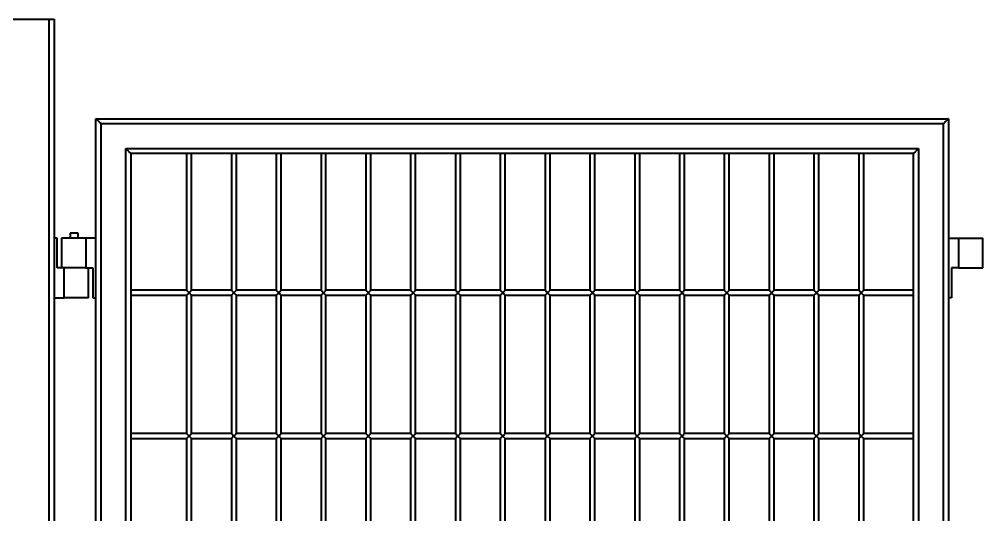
# Model space of a CAD drawing. Header units: millimetres. Extents: x 0 to 420, y 0 to 297.
# Drawn here: x 276.72 to 296.07, y 245.88 to 255.85 of the extents above; entities that cross this region are included whole.
import ezdxf

# ---------------------------------------------------------------- set-up
doc = ezdxf.new("R2010")
doc.units = ezdxf.units.MM

msp = doc.modelspace()

# ---------------------------------------------------------------- linework, layer by layer
at = {"color": 7, "linetype": 'Continuous', "lineweight": 40}
for p, q in [((276.3225, 255.8453), (277.3225, 255.8453)), ((277.3225, 215.8453), (277.3225, 255.8453)), ((277.3225, 255.8453), (277.4225, 255.8453)), ((277.4225, 255.8453), (277.4225, 215.8453)), ((278.2625, 253.8453), (295.3825, 253.8453)), ((278.2625, 217.8453), (278.2625, 253.8453)), ((295.2825, 253.7453), (278.3625, 253.7453)), ((278.3625, 253.7453), (278.3625, 217.9453)), ((295.2825, 217.9453), (295.2825, 253.7453)), ((295.3825, 253.8453), (295.3825, 217.8453)), ((278.8625, 253.2453), (294.7825, 253.2453)), ((278.8625, 218.4453), (278.8625, 253.2453)), ((278.9625, 253.1453), (278.9625, 218.5453)), ((294.6825, 253.1453), (278.9625, 253.1453)), ((280.0825, 253.1453), (280.0825, 250.3953)), ((280.1825, 250.3953), (280.1825, 253.1453)), ((280.9825, 253.1453), (280.9825, 250.3953)), ((281.0825, 250.3953), (281.0825, 253.1453)), ((281.8825, 253.1453), (281.8825, 250.3953)), ((281.9825, 250.3953), (281.9825, 253.1453)), ((282.7825, 253.1453), (282.7825, 250.3953)), ((282.8825, 250.3953), (282.8825, 253.1453)), ((283.6825, 253.1453), (283.6825, 250.3953)), ((283.7825, 250.3953), (283.7825, 253.1453)), ((284.5825, 253.1453), (284.5825, 250.3953)), ((284.6825, 250.3953), (284.6825, 253.1453)), ((285.4825, 253.1453), (285.4825, 250.3953)), ((285.5825, 250.3953), (285.5825, 253.1453)), ((286.3825, 253.1453), (286.3825, 250.3953)), ((286.4825, 250.3953), (286.4825, 253.1453)), ((287.2825, 253.1453), (287.2825, 250.3953)), ((287.3825, 250.3953), (287.3825, 253.1453)), ((288.1825, 253.1453), (288.1825, 250.3953)), ((288.2825, 250.3953), (288.2825, 253.1453)), ((289.0825, 253.1453), (289.0825, 250.3953)), ((289.1825, 250.3953), (289.1825, 253.1453)), ((289.9825, 253.1453), (289.9825, 250.3953)), ((290.0825, 250.3953), (290.0825, 253.1453)), ((290.8825, 253.1453), (290.8825, 250.3953)), ((290.9825, 250.3953), (290.9825, 253.1453)), ((291.7825, 253.1453), (291.7825, 250.3953)), ((291.8825, 250.3953), (291.8825, 253.1453)), ((292.6825, 253.1453), (292.6825, 250.3953)), ((292.7825, 250.3953), (292.7825, 253.1453)), ((293.5825, 253.1453), (293.5825, 250.3953)), ((293.6825, 250.3953), (293.6825, 253.1453)), ((294.6825, 218.5453), (294.6825, 253.1453)), ((294.7825, 253.2453), (294.7825, 218.4453)), ((277.4825, 251.4453), (277.4225, 251.4453)), ((277.4825, 250.8453), (277.4825, 251.4453)), ((277.5725, 251.4453), (277.5725, 250.8453)), ((278.0625, 251.4453), (277.5725, 251.4453)), ((277.7425, 251.5453), (277.7425, 251.4453)), ((277.9025, 251.5453), (277.7425, 251.5453)), ((277.9025, 251.4453), (277.9025, 251.5453)), ((278.0625, 251.4453), (278.0625, 250.8453)), ((278.2625, 251.4453), (278.0625, 251.4453)), ((295.3825, 251.4453), (295.5825, 251.4453)), ((295.5825, 251.4453), (296.0725, 251.4453)), ((295.5825, 251.4453), (295.5825, 250.8453)), ((296.0725, 250.8453), (296.0725, 251.4453)), ((277.6225, 250.8453), (277.4825, 250.8453)), ((277.6225, 250.2453), (277.6225, 250.8453)), ((277.8425, 250.8453), (277.6225, 250.8453)), ((278.0625, 250.8453), (277.8425, 250.8453)), ((278.0625, 250.8453), (278.2025, 250.8453)), ((278.1125, 250.2453), (278.1125, 250.8453)), ((278.2025, 250.8453), (278.2025, 250.2453)), ((295.4425, 250.8453), (295.4425, 250.2453)), ((295.5825, 250.8453), (295.4425, 250.8453)), ((295.5825, 250.8453), (296.0725, 250.8453)), ((280.0825, 250.3953), (278.9625, 250.3953)), ((280.9825, 250.3953), (280.1825, 250.3953)), ((281.8825, 250.3953), (281.0825, 250.3953)), ((282.7825, 250.3953), (281.9825, 250.3953)), ((283.6825, 250.3953), (282.8825, 250.3953)), ((284.5825, 250.3953), (283.7825, 250.3953)), ((285.4825, 250.3953), (284.6825, 250.3953)), ((286.3825, 250.3953), (285.5825, 250.3953)), ((287.2825, 250.3953), (286.4825, 250.3953)), ((288.1825, 250.3953), (287.3825, 250.3953)), ((289.0825, 250.3953), (288.2825, 250.3953)), ((289.9825, 250.3953), (289.1825, 250.3953)), ((290.8825, 250.3953), (290.0825, 250.3953)), ((291.7825, 250.3953), (290.9825, 250.3953)), ((292.6825, 250.3953), (291.8825, 250.3953)), ((293.5825, 250.3953), (292.7825, 250.3953)), ((294.6825, 250.3953), (293.6825, 250.3953)), ((277.4225, 250.2453), (277.6225, 250.2453)), ((278.1125, 250.2453), (277.6225, 250.2453)), ((278.2025, 250.2453), (278.2625, 250.2453)), ((278.9625, 250.2953), (280.0825, 250.2953)), ((280.0825, 250.2953), (280.0825, 247.5153)), ((280.1825, 247.5153), (280.1825, 250.2953)), ((280.1825, 250.2953), (280.9825, 250.2953)), ((280.9825, 250.2953), (280.9825, 247.5153)), ((281.0825, 247.5153), (281.0825, 250.2953)), ((281.0825, 250.2953), (281.8825, 250.2953)), ((281.8825, 250.2953), (281.8825, 247.5153)), ((281.9825, 247.5153), (281.9825, 250.2953)), ((281.9825, 250.2953), (282.7825, 250.2953)), ((282.7825, 250.2953), (282.7825, 247.5153)), ((282.8825, 247.5153), (282.8825, 250.2953)), ((282.8825, 250.2953), (283.6825, 250.2953)), ((283.6825, 250.2953), (283.6825, 247.5153)), ((283.7825, 247.5153), (283.7825, 250.2953)), ((283.7825, 250.2953), (284.5825, 250.2953)), ((284.5825, 250.2953), (284.5825, 247.5153)), ((284.6825, 247.5153), (284.6825, 250.2953)), ((284.6825, 250.2953), (285.4825, 250.2953)), ((285.4825, 250.2953), (285.4825, 247.5153)), ((285.5825, 247.5153), (285.5825, 250.2953)), ((285.5825, 250.2953), (286.3825, 250.2953)), ((286.3825, 250.2953), (286.3825, 247.5153)), ((286.4825, 247.5153), (286.4825, 250.2953)), ((286.4825, 250.2953), (287.2825, 250.2953)), ((287.2825, 250.2953), (287.2825, 247.5153)), ((287.3825, 247.5153), (287.3825, 250.2953)), ((287.3825, 250.2953), (288.1825, 250.2953)), ((288.1825, 250.2953), (288.1825, 247.5153)), ((288.2825, 247.5153), (288.2825, 250.2953)), ((288.2825, 250.2953), (289.0825, 250.2953)), ((289.0825, 250.2953), (289.0825, 247.5153)), ((289.1825, 247.5153), (289.1825, 250.2953)), ((289.1825, 250.2953), (289.9825, 250.2953)), ((289.9825, 250.2953), (289.9825, 247.5153)), ((290.0825, 247.5153), (290.0825, 250.2953)), ((290.0825, 250.2953), (290.8825, 250.2953)), ((290.8825, 250.2953), (290.8825, 247.5153)), ((290.9825, 247.5153), (290.9825, 250.2953)), ((290.9825, 250.2953), (291.7825, 250.2953)), ((291.7825, 250.2953), (291.7825, 247.5153)), ((291.8825, 247.5153), (291.8825, 250.2953)), ((291.8825, 250.2953), (292.6825, 250.2953)), ((292.6825, 250.2953), (292.6825, 247.5153)), ((292.7825, 247.5153), (292.7825, 250.2953)), ((292.7825, 250.2953), (293.5825, 250.2953)), ((293.5825, 250.2953), (293.5825, 247.5153)), ((293.6825, 250.2953), (294.6825, 250.2953)), ((293.6825, 247.5153), (293.6825, 250.2953)), ((295.4425, 250.2453), (295.3825, 250.2453)), ((280.0825, 247.5153), (278.9625, 247.5153)), ((280.9825, 247.5153), (280.1825, 247.5153)), ((281.8825, 247.5153), (281.0825, 247.5153)), ((282.7825, 247.5153), (281.9825, 247.5153)), ((283.6825, 247.5153), (282.8825, 247.5153)), ((284.5825, 247.5153), (283.7825, 247.5153)), ((285.4825, 247.5153), (284.6825, 247.5153)), ((286.3825, 247.5153), (285.5825, 247.5153)), ((287.2825, 247.5153), (286.4825, 247.5153)), ((288.1825, 247.5153), (287.3825, 247.5153)), ((289.0825, 247.5153), (288.2825, 247.5153)), ((289.9825, 247.5153), (289.1825, 247.5153)), ((290.8825, 247.5153), (290.0825, 247.5153)), ((291.7825, 247.5153), (290.9825, 247.5153)), ((292.6825, 247.5153), (291.8825, 247.5153)), ((293.5825, 247.5153), (292.7825, 247.5153)), ((294.6825, 247.5153), (293.6825, 247.5153)), ((278.9625, 247.4153), (280.0825, 247.4153)), ((280.0825, 247.4153), (280.0825, 244.6353)), ((280.1825, 244.6353), (280.1825, 247.4153)), ((280.1825, 247.4153), (280.9825, 247.4153)), ((280.9825, 247.4153), (280.9825, 244.6353)), ((281.0825, 244.6353), (281.0825, 247.4153)), ((281.0825, 247.4153), (281.8825, 247.4153)), ((281.8825, 247.4153), (281.8825, 244.6353)), ((281.9825, 244.6353), (281.9825, 247.4153)), ((281.9825, 247.4153), (282.7825, 247.4153)), ((282.7825, 247.4153), (282.7825, 244.6353)), ((282.8825, 244.6353), (282.8825, 247.4153)), ((282.8825, 247.4153), (283.6825, 247.4153)), ((283.6825, 247.4153), (283.6825, 244.6353)), ((283.7825, 244.6353), (283.7825, 247.4153)), ((283.7825, 247.4153), (284.5825, 247.4153)), ((284.5825, 247.4153), (284.5825, 244.6353)), ((284.6825, 244.6353), (284.6825, 247.4153)), ((284.6825, 247.4153), (285.4825, 247.4153)), ((285.4825, 247.4153), (285.4825, 244.6353)), ((285.5825, 244.6353), (285.5825, 247.4153)), ((285.5825, 247.4153), (286.3825, 247.4153)), ((286.3825, 247.4153), (286.3825, 244.6353)), ((286.4825, 244.6353), (286.4825, 247.4153)), ((286.4825, 247.4153), (287.2825, 247.4153)), ((287.2825, 247.4153), (287.2825, 244.6353)), ((287.3825, 244.6353), (287.3825, 247.4153)), ((287.3825, 247.4153), (288.1825, 247.4153)), ((288.1825, 247.4153), (288.1825, 244.6353)), ((288.2825, 244.6353), (288.2825, 247.4153)), ((288.2825, 247.4153), (289.0825, 247.4153)), ((289.0825, 247.4153), (289.0825, 244.6353)), ((289.1825, 244.6353), (289.1825, 247.4153)), ((289.1825, 247.4153), (289.9825, 247.4153)), ((289.9825, 247.4153), (289.9825, 244.6353)), ((290.0825, 244.6353), (290.0825, 247.4153)), ((290.0825, 247.4153), (290.8825, 247.4153)), ((290.8825, 247.4153), (290.8825, 244.6353)), ((290.9825, 244.6353), (290.9825, 247.4153)), ((290.9825, 247.4153), (291.7825, 247.4153)), ((291.7825, 247.4153), (291.7825, 244.6353)), ((291.8825, 244.6353), (291.8825, 247.4153)), ((291.8825, 247.4153), (292.6825, 247.4153)), ((292.6825, 247.4153), (292.6825, 244.6353)), ((292.7825, 244.6353), (292.7825, 247.4153)), ((292.7825, 247.4153), (293.5825, 247.4153)), ((293.5825, 247.4153), (293.5825, 244.6353)), ((293.6825, 244.6353), (293.6825, 247.4153)), ((293.6825, 247.4153), (294.6825, 247.4153))]:
    msp.add_line(p, q, dxfattribs=at)
at = {"color": 7, "linetype": 'Continuous', "lineweight": 40, "flags": 128}
for points in [[(278.3625, 253.7453), (278.3451, 253.7627), (278.3283, 253.7795), (278.3125, 253.7953), (278.2982, 253.8096), (278.2859, 253.8219), (278.2759, 253.8319), (278.2685, 253.8393), (278.264, 253.8438), (278.2625, 253.8453)], [(295.3825, 253.8453), (295.3805, 253.8434), (295.3749, 253.8377), (295.3656, 253.8285), (295.3532, 253.816), (295.338, 253.8009), (295.3207, 253.7836), (295.302, 253.7648), (295.2825, 253.7453)], [(278.9625, 253.1453), (278.9605, 253.1473), (278.9549, 253.1529), (278.9456, 253.1622), (278.9332, 253.1746), (278.918, 253.1898), (278.9007, 253.2071), (278.882, 253.2258), (278.8625, 253.2453)], [(294.7825, 253.2453), (294.763, 253.2258), (294.7442, 253.2071), (294.7269, 253.1898), (294.7118, 253.1746), (294.6993, 253.1622), (294.6901, 253.1529), (294.6844, 253.1473), (294.6825, 253.1453)], [(280.0825, 250.3953), (280.0832, 250.3946), (280.0855, 250.3923), (280.0892, 250.3886), (280.0942, 250.3836), (280.1003, 250.3775), (280.1075, 250.3703), (280.1154, 250.3624), (280.1238, 250.354), (280.1325, 250.3453)], [(280.1325, 250.3453), (280.1417, 250.3545), (280.1505, 250.3634), (280.1588, 250.3717), (280.1662, 250.379), (280.1724, 250.3852), (280.1772, 250.3901), (280.1806, 250.3934), (280.1823, 250.3951), (280.1825, 250.3953)], [(280.9825, 250.3953), (280.9832, 250.3946), (280.9855, 250.3923), (280.9892, 250.3886), (280.9942, 250.3836), (281.0003, 250.3775), (281.0075, 250.3703), (281.0154, 250.3624), (281.0238, 250.354), (281.0325, 250.3453)], [(281.0325, 250.3453), (281.0417, 250.3545), (281.0505, 250.3634), (281.0588, 250.3717), (281.0661, 250.379), (281.0724, 250.3852), (281.0772, 250.3901), (281.0806, 250.3934), (281.0823, 250.3951), (281.0825, 250.3953)], [(281.8825, 250.3953), (281.8832, 250.3946), (281.8855, 250.3923), (281.8892, 250.3886), (281.8942, 250.3836), (281.9003, 250.3775), (281.9075, 250.3703), (281.9154, 250.3624), (281.9238, 250.354), (281.9325, 250.3453)], [(281.9325, 250.3453), (281.9417, 250.3545), (281.9505, 250.3634), (281.9588, 250.3717), (281.9662, 250.379), (281.9724, 250.3852), (281.9772, 250.3901), (281.9806, 250.3934), (281.9823, 250.3951), (281.9825, 250.3953)], [(282.7825, 250.3953), (282.7832, 250.3946), (282.7855, 250.3923), (282.7892, 250.3886), (282.7942, 250.3836), (282.8003, 250.3775), (282.8075, 250.3703), (282.8154, 250.3624), (282.8238, 250.354), (282.8325, 250.3453)], [(282.8325, 250.3453), (282.8417, 250.3545), (282.8505, 250.3634), (282.8588, 250.3717), (282.8662, 250.379), (282.8724, 250.3852), (282.8772, 250.3901), (282.8806, 250.3934), (282.8823, 250.3951), (282.8825, 250.3953)], [(283.6825, 250.3953), (283.6832, 250.3946), (283.6855, 250.3923), (283.6892, 250.3886), (283.6942, 250.3836), (283.7003, 250.3775), (283.7075, 250.3703), (283.7154, 250.3624), (283.7238, 250.354), (283.7325, 250.3453)], [(283.7325, 250.3453), (283.7417, 250.3545), (283.7505, 250.3634), (283.7588, 250.3717), (283.7661, 250.379), (283.7724, 250.3852), (283.7772, 250.3901), (283.7806, 250.3934), (283.7823, 250.3951), (283.7825, 250.3953)], [(284.5825, 250.3953), (284.5832, 250.3946), (284.5855, 250.3923), (284.5892, 250.3886), (284.5942, 250.3836), (284.6003, 250.3775), (284.6075, 250.3703), (284.6154, 250.3624), (284.6238, 250.354), (284.6325, 250.3453)], [(284.6325, 250.3453), (284.6417, 250.3545), (284.6505, 250.3634), (284.6588, 250.3717), (284.6662, 250.379), (284.6724, 250.3852), (284.6772, 250.3901), (284.6806, 250.3934), (284.6823, 250.3951), (284.6825, 250.3953)], [(285.4825, 250.3953), (285.4832, 250.3946), (285.4855, 250.3923), (285.4892, 250.3886), (285.4942, 250.3836), (285.5003, 250.3775), (285.5075, 250.3703), (285.5154, 250.3624), (285.5238, 250.354), (285.5325, 250.3453)], [(285.5325, 250.3453), (285.5417, 250.3545), (285.5505, 250.3634), (285.5588, 250.3717), (285.5662, 250.379), (285.5724, 250.3852), (285.5772, 250.3901), (285.5806, 250.3934), (285.5823, 250.3951), (285.5825, 250.3953)], [(286.3825, 250.3953), (286.3832, 250.3946), (286.3855, 250.3923), (286.3892, 250.3886), (286.3942, 250.3836), (286.4003, 250.3775), (286.4075, 250.3703), (286.4154, 250.3624), (286.4238, 250.354), (286.4325, 250.3453)], [(286.4325, 250.3453), (286.4417, 250.3545), (286.4505, 250.3634), (286.4588, 250.3717), (286.4662, 250.379), (286.4724, 250.3852), (286.4772, 250.3901), (286.4806, 250.3934), (286.4823, 250.3951), (286.4825, 250.3953)], [(287.2825, 250.3953), (287.2832, 250.3946), (287.2855, 250.3923), (287.2892, 250.3886), (287.2942, 250.3836), (287.3003, 250.3775), (287.3075, 250.3703), (287.3154, 250.3624), (287.3238, 250.354), (287.3325, 250.3453)], [(287.3325, 250.3453), (287.3417, 250.3545), (287.3505, 250.3634), (287.3588, 250.3717), (287.3662, 250.379), (287.3724, 250.3852), (287.3772, 250.3901), (287.3806, 250.3934), (287.3823, 250.3951), (287.3825, 250.3953)], [(288.1825, 250.3953), (288.1832, 250.3946), (288.1855, 250.3923), (288.1892, 250.3886), (288.1942, 250.3836), (288.2003, 250.3775), (288.2075, 250.3703), (288.2154, 250.3624), (288.2238, 250.354), (288.2325, 250.3453)], [(288.2325, 250.3453), (288.2417, 250.3545), (288.2505, 250.3634), (288.2588, 250.3717), (288.2662, 250.379), (288.2724, 250.3852), (288.2772, 250.3901), (288.2806, 250.3934), (288.2823, 250.3951), (288.2825, 250.3953)], [(289.0825, 250.3953), (289.0832, 250.3946), (289.0855, 250.3923), (289.0892, 250.3886), (289.0942, 250.3836), (289.1003, 250.3775), (289.1075, 250.3703), (289.1154, 250.3624), (289.1238, 250.354), (289.1325, 250.3453)], [(289.1325, 250.3453), (289.1417, 250.3545), (289.1505, 250.3634), (289.1588, 250.3717), (289.1662, 250.379), (289.1724, 250.3852), (289.1772, 250.3901), (289.1806, 250.3934), (289.1823, 250.3951), (289.1825, 250.3953)], [(289.9825, 250.3953), (289.9832, 250.3946), (289.9855, 250.3923), (289.9892, 250.3886), (289.9942, 250.3836), (290.0003, 250.3775), (290.0075, 250.3703), (290.0154, 250.3624), (290.0238, 250.354), (290.0325, 250.3453)], [(290.0325, 250.3453), (290.0417, 250.3545), (290.0505, 250.3634), (290.0588, 250.3717), (290.0662, 250.379), (290.0724, 250.3852), (290.0772, 250.3901), (290.0806, 250.3934), (290.0823, 250.3951), (290.0825, 250.3953)], [(290.8825, 250.3953), (290.8832, 250.3946), (290.8855, 250.3923), (290.8892, 250.3886), (290.8942, 250.3836), (290.9003, 250.3775), (290.9075, 250.3703), (290.9154, 250.3624), (290.9238, 250.354), (290.9325, 250.3453)], [(290.9325, 250.3453), (290.9417, 250.3545), (290.9505, 250.3634), (290.9588, 250.3717), (290.9662, 250.379), (290.9724, 250.3852), (290.9772, 250.3901), (290.9806, 250.3934), (290.9823, 250.3951), (290.9825, 250.3953)], [(291.7825, 250.3953), (291.7832, 250.3946), (291.7855, 250.3923), (291.7892, 250.3886), (291.7942, 250.3836), (291.8003, 250.3775), (291.8075, 250.3703), (291.8154, 250.3624), (291.8238, 250.354), (291.8325, 250.3453)], [(291.8325, 250.3453), (291.8417, 250.3545), (291.8505, 250.3634), (291.8588, 250.3717), (291.8662, 250.379), (291.8724, 250.3852), (291.8772, 250.3901), (291.8806, 250.3934), (291.8823, 250.3951), (291.8825, 250.3953)], [(292.6825, 250.3953), (292.6832, 250.3946), (292.6855, 250.3923), (292.6892, 250.3886), (292.6942, 250.3836), (292.7003, 250.3775), (292.7075, 250.3703), (292.7154, 250.3624), (292.7238, 250.354), (292.7325, 250.3453)], [(292.7325, 250.3453), (292.7417, 250.3545), (292.7505, 250.3634), (292.7588, 250.3717), (292.7662, 250.379), (292.7724, 250.3852), (292.7772, 250.3901), (292.7806, 250.3934), (292.7823, 250.3951), (292.7825, 250.3953)], [(293.5825, 250.3953), (293.5832, 250.3946), (293.5855, 250.3923), (293.5892, 250.3886), (293.5942, 250.3836), (293.6003, 250.3775), (293.6075, 250.3703), (293.6154, 250.3624), (293.6238, 250.354), (293.6325, 250.3453)], [(293.6325, 250.3453), (293.6417, 250.3545), (293.6505, 250.3634), (293.6588, 250.3717), (293.6662, 250.379), (293.6724, 250.3852), (293.6772, 250.3901), (293.6806, 250.3934), (293.6823, 250.3951), (293.6825, 250.3953)], [(280.1325, 250.3453), (280.1238, 250.3367), (280.1154, 250.3282), (280.1075, 250.3203), (280.1003, 250.3132), (280.0942, 250.307), (280.0892, 250.302), (280.0855, 250.2984), (280.0832, 250.2961), (280.0825, 250.2953)], [(280.1825, 250.2953), (280.1823, 250.2955), (280.1806, 250.2972), (280.1772, 250.3006), (280.1724, 250.3054), (280.1662, 250.3117), (280.1588, 250.319), (280.1505, 250.3273), (280.1417, 250.3361), (280.1325, 250.3453)], [(281.0325, 250.3453), (281.0238, 250.3367), (281.0154, 250.3282), (281.0075, 250.3203), (281.0003, 250.3132), (280.9942, 250.307), (280.9892, 250.302), (280.9855, 250.2984), (280.9832, 250.2961), (280.9825, 250.2953)], [(281.0825, 250.2953), (281.0823, 250.2955), (281.0806, 250.2972), (281.0772, 250.3006), (281.0724, 250.3054), (281.0661, 250.3117), (281.0588, 250.319), (281.0505, 250.3273), (281.0417, 250.3361), (281.0325, 250.3453)], [(281.9325, 250.3453), (281.9238, 250.3367), (281.9154, 250.3282), (281.9075, 250.3203), (281.9003, 250.3132), (281.8942, 250.307), (281.8892, 250.302), (281.8855, 250.2984), (281.8832, 250.2961), (281.8825, 250.2953)], [(281.9825, 250.2953), (281.9823, 250.2955), (281.9806, 250.2972), (281.9772, 250.3006), (281.9724, 250.3054), (281.9662, 250.3117), (281.9588, 250.319), (281.9505, 250.3273), (281.9417, 250.3361), (281.9325, 250.3453)], [(282.8325, 250.3453), (282.8238, 250.3367), (282.8154, 250.3282), (282.8075, 250.3203), (282.8003, 250.3132), (282.7942, 250.307), (282.7892, 250.302), (282.7855, 250.2984), (282.7832, 250.2961), (282.7825, 250.2953)], [(282.8825, 250.2953), (282.8823, 250.2955), (282.8806, 250.2972), (282.8772, 250.3006), (282.8724, 250.3054), (282.8662, 250.3117), (282.8588, 250.319), (282.8505, 250.3273), (282.8417, 250.3361), (282.8325, 250.3453)], [(283.7325, 250.3453), (283.7238, 250.3367), (283.7154, 250.3282), (283.7075, 250.3203), (283.7003, 250.3132), (283.6942, 250.307), (283.6892, 250.302), (283.6855, 250.2984), (283.6832, 250.2961), (283.6825, 250.2953)], [(283.7825, 250.2953), (283.7823, 250.2955), (283.7806, 250.2972), (283.7772, 250.3006), (283.7724, 250.3054), (283.7661, 250.3117), (283.7588, 250.319), (283.7505, 250.3273), (283.7417, 250.3361), (283.7325, 250.3453)], [(284.6325, 250.3453), (284.6238, 250.3367), (284.6154, 250.3282), (284.6075, 250.3203), (284.6003, 250.3132), (284.5942, 250.307), (284.5892, 250.302), (284.5855, 250.2984), (284.5832, 250.2961), (284.5825, 250.2953)], [(284.6825, 250.2953), (284.6823, 250.2955), (284.6806, 250.2972), (284.6772, 250.3006), (284.6724, 250.3054), (284.6662, 250.3117), (284.6588, 250.319), (284.6505, 250.3273), (284.6417, 250.3361), (284.6325, 250.3453)], [(285.5325, 250.3453), (285.5238, 250.3367), (285.5154, 250.3282), (285.5075, 250.3203), (285.5003, 250.3132), (285.4942, 250.307), (285.4892, 250.302), (285.4855, 250.2984), (285.4832, 250.2961), (285.4825, 250.2953)], [(285.5825, 250.2953), (285.5823, 250.2955), (285.5806, 250.2972), (285.5772, 250.3006), (285.5724, 250.3054), (285.5662, 250.3117), (285.5588, 250.319), (285.5505, 250.3273), (285.5417, 250.3361), (285.5325, 250.3453)], [(286.4325, 250.3453), (286.4238, 250.3367), (286.4154, 250.3282), (286.4075, 250.3203), (286.4003, 250.3132), (286.3942, 250.307), (286.3892, 250.302), (286.3855, 250.2984), (286.3832, 250.2961), (286.3825, 250.2953)], [(286.4825, 250.2953), (286.4823, 250.2955), (286.4806, 250.2972), (286.4772, 250.3006), (286.4724, 250.3054), (286.4662, 250.3117), (286.4588, 250.319), (286.4505, 250.3273), (286.4417, 250.3361), (286.4325, 250.3453)], [(287.3325, 250.3453), (287.3238, 250.3367), (287.3154, 250.3282), (287.3075, 250.3203), (287.3003, 250.3132), (287.2942, 250.307), (287.2892, 250.302), (287.2855, 250.2984), (287.2832, 250.2961), (287.2825, 250.2953)], [(287.3825, 250.2953), (287.3823, 250.2955), (287.3806, 250.2972), (287.3772, 250.3006), (287.3724, 250.3054), (287.3662, 250.3117), (287.3588, 250.319), (287.3505, 250.3273), (287.3417, 250.3361), (287.3325, 250.3453)], [(288.2325, 250.3453), (288.2238, 250.3367), (288.2154, 250.3282), (288.2075, 250.3203), (288.2003, 250.3132), (288.1942, 250.307), (288.1892, 250.302), (288.1855, 250.2984), (288.1832, 250.2961), (288.1825, 250.2953)], [(288.2825, 250.2953), (288.2823, 250.2955), (288.2806, 250.2972), (288.2772, 250.3006), (288.2724, 250.3054), (288.2662, 250.3117), (288.2588, 250.319), (288.2505, 250.3273), (288.2417, 250.3361), (288.2325, 250.3453)], [(289.1325, 250.3453), (289.1238, 250.3367), (289.1154, 250.3282), (289.1075, 250.3203), (289.1003, 250.3132), (289.0942, 250.307), (289.0892, 250.302), (289.0855, 250.2984), (289.0832, 250.2961), (289.0825, 250.2953)], [(289.1825, 250.2953), (289.1823, 250.2955), (289.1806, 250.2972), (289.1772, 250.3006), (289.1724, 250.3054), (289.1662, 250.3117), (289.1588, 250.319), (289.1505, 250.3273), (289.1417, 250.3361), (289.1325, 250.3453)], [(290.0325, 250.3453), (290.0238, 250.3367), (290.0154, 250.3282), (290.0075, 250.3203), (290.0003, 250.3132), (289.9942, 250.307), (289.9892, 250.302), (289.9855, 250.2984), (289.9832, 250.2961), (289.9825, 250.2953)], [(290.0825, 250.2953), (290.0823, 250.2955), (290.0806, 250.2972), (290.0772, 250.3006), (290.0724, 250.3054), (290.0662, 250.3117), (290.0588, 250.319), (290.0505, 250.3273), (290.0417, 250.3361), (290.0325, 250.3453)], [(290.9325, 250.3453), (290.9238, 250.3367), (290.9154, 250.3282), (290.9075, 250.3203), (290.9003, 250.3132), (290.8942, 250.307), (290.8892, 250.302), (290.8855, 250.2984), (290.8832, 250.2961), (290.8825, 250.2953)], [(290.9825, 250.2953), (290.9823, 250.2955), (290.9806, 250.2972), (290.9772, 250.3006), (290.9724, 250.3054), (290.9662, 250.3117), (290.9588, 250.319), (290.9505, 250.3273), (290.9417, 250.3361), (290.9325, 250.3453)], [(291.8325, 250.3453), (291.8238, 250.3367), (291.8154, 250.3282), (291.8075, 250.3203), (291.8003, 250.3132), (291.7942, 250.307), (291.7892, 250.302), (291.7855, 250.2984), (291.7832, 250.2961), (291.7825, 250.2953)], [(291.8825, 250.2953), (291.8823, 250.2955), (291.8806, 250.2972), (291.8772, 250.3006), (291.8724, 250.3054), (291.8662, 250.3117), (291.8588, 250.319), (291.8505, 250.3273), (291.8417, 250.3361), (291.8325, 250.3453)], [(292.7325, 250.3453), (292.7238, 250.3367), (292.7154, 250.3282), (292.7075, 250.3203), (292.7003, 250.3132), (292.6942, 250.307), (292.6892, 250.302), (292.6855, 250.2984), (292.6832, 250.2961), (292.6825, 250.2953)], [(292.7825, 250.2953), (292.7823, 250.2955), (292.7806, 250.2972), (292.7772, 250.3006), (292.7724, 250.3054), (292.7662, 250.3117), (292.7588, 250.319), (292.7505, 250.3273), (292.7417, 250.3361), (292.7325, 250.3453)], [(293.6325, 250.3453), (293.6238, 250.3367), (293.6154, 250.3282), (293.6075, 250.3203), (293.6003, 250.3132), (293.5942, 250.307), (293.5892, 250.302), (293.5855, 250.2984), (293.5832, 250.2961), (293.5825, 250.2953)], [(293.6825, 250.2953), (293.6823, 250.2955), (293.6806, 250.2972), (293.6772, 250.3006), (293.6724, 250.3054), (293.6662, 250.3117), (293.6588, 250.319), (293.6505, 250.3273), (293.6417, 250.3361), (293.6325, 250.3453)], [(280.0825, 247.5153), (280.0832, 247.5146), (280.0855, 247.5123), (280.0892, 247.5086), (280.0942, 247.5036), (280.1003, 247.4975), (280.1075, 247.4903), (280.1154, 247.4824), (280.1238, 247.474), (280.1325, 247.4653)], [(280.1325, 247.4653), (280.1417, 247.4745), (280.1505, 247.4834), (280.1588, 247.4917), (280.1662, 247.499), (280.1724, 247.5052), (280.1772, 247.5101), (280.1806, 247.5134), (280.1823, 247.5151), (280.1825, 247.5153)], [(280.9825, 247.5153), (280.9832, 247.5146), (280.9855, 247.5123), (280.9892, 247.5086), (280.9942, 247.5036), (281.0003, 247.4975), (281.0075, 247.4903), (281.0154, 247.4824), (281.0238, 247.474), (281.0325, 247.4653)], [(281.0325, 247.4653), (281.0417, 247.4745), (281.0505, 247.4834), (281.0588, 247.4917), (281.0661, 247.499), (281.0724, 247.5052), (281.0772, 247.5101), (281.0806, 247.5134), (281.0823, 247.5151), (281.0825, 247.5153)], [(281.8825, 247.5153), (281.8832, 247.5146), (281.8855, 247.5123), (281.8892, 247.5086), (281.8942, 247.5036), (281.9003, 247.4975), (281.9075, 247.4903), (281.9154, 247.4824), (281.9238, 247.474), (281.9325, 247.4653)], [(281.9325, 247.4653), (281.9417, 247.4745), (281.9505, 247.4834), (281.9588, 247.4917), (281.9662, 247.499), (281.9724, 247.5052), (281.9772, 247.5101), (281.9806, 247.5134), (281.9823, 247.5151), (281.9825, 247.5153)], [(282.7825, 247.5153), (282.7832, 247.5146), (282.7855, 247.5123), (282.7892, 247.5086), (282.7942, 247.5036), (282.8003, 247.4975), (282.8075, 247.4903), (282.8154, 247.4824), (282.8238, 247.474), (282.8325, 247.4653)], [(282.8325, 247.4653), (282.8417, 247.4745), (282.8505, 247.4834), (282.8588, 247.4917), (282.8662, 247.499), (282.8724, 247.5052), (282.8772, 247.5101), (282.8806, 247.5134), (282.8823, 247.5151), (282.8825, 247.5153)], [(283.6825, 247.5153), (283.6832, 247.5146), (283.6855, 247.5123), (283.6892, 247.5086), (283.6942, 247.5036), (283.7003, 247.4975), (283.7075, 247.4903), (283.7154, 247.4824), (283.7238, 247.474), (283.7325, 247.4653)], [(283.7325, 247.4653), (283.7417, 247.4745), (283.7505, 247.4834), (283.7588, 247.4917), (283.7661, 247.499), (283.7724, 247.5052), (283.7772, 247.5101), (283.7806, 247.5134), (283.7823, 247.5151), (283.7825, 247.5153)], [(284.5825, 247.5153), (284.5832, 247.5146), (284.5855, 247.5123), (284.5892, 247.5086), (284.5942, 247.5036), (284.6003, 247.4975), (284.6075, 247.4903), (284.6154, 247.4824), (284.6238, 247.474), (284.6325, 247.4653)], [(284.6325, 247.4653), (284.6417, 247.4745), (284.6505, 247.4834), (284.6588, 247.4917), (284.6662, 247.499), (284.6724, 247.5052), (284.6772, 247.5101), (284.6806, 247.5134), (284.6823, 247.5151), (284.6825, 247.5153)], [(285.4825, 247.5153), (285.4832, 247.5146), (285.4855, 247.5123), (285.4892, 247.5086), (285.4942, 247.5036), (285.5003, 247.4975), (285.5075, 247.4903), (285.5154, 247.4824), (285.5238, 247.474), (285.5325, 247.4653)], [(285.5325, 247.4653), (285.5417, 247.4745), (285.5505, 247.4834), (285.5588, 247.4917), (285.5662, 247.499), (285.5724, 247.5052), (285.5772, 247.5101), (285.5806, 247.5134), (285.5823, 247.5151), (285.5825, 247.5153)], [(286.3825, 247.5153), (286.3832, 247.5146), (286.3855, 247.5123), (286.3892, 247.5086), (286.3942, 247.5036), (286.4003, 247.4975), (286.4075, 247.4903), (286.4154, 247.4824), (286.4238, 247.474), (286.4325, 247.4653)], [(286.4325, 247.4653), (286.4417, 247.4745), (286.4505, 247.4834), (286.4588, 247.4917), (286.4662, 247.499), (286.4724, 247.5052), (286.4772, 247.5101), (286.4806, 247.5134), (286.4823, 247.5151), (286.4825, 247.5153)], [(287.2825, 247.5153), (287.2832, 247.5146), (287.2855, 247.5123), (287.2892, 247.5086), (287.2942, 247.5036), (287.3003, 247.4975), (287.3075, 247.4903), (287.3154, 247.4824), (287.3238, 247.474), (287.3325, 247.4653)], [(287.3325, 247.4653), (287.3417, 247.4745), (287.3505, 247.4834), (287.3588, 247.4917), (287.3662, 247.499), (287.3724, 247.5052), (287.3772, 247.5101), (287.3806, 247.5134), (287.3823, 247.5151), (287.3825, 247.5153)], [(288.1825, 247.5153), (288.1832, 247.5146), (288.1855, 247.5123), (288.1892, 247.5086), (288.1942, 247.5036), (288.2003, 247.4975), (288.2075, 247.4903), (288.2154, 247.4824), (288.2238, 247.474), (288.2325, 247.4653)], [(288.2325, 247.4653), (288.2417, 247.4745), (288.2505, 247.4834), (288.2588, 247.4917), (288.2662, 247.499), (288.2724, 247.5052), (288.2772, 247.5101), (288.2806, 247.5134), (288.2823, 247.5151), (288.2825, 247.5153)], [(289.0825, 247.5153), (289.0832, 247.5146), (289.0855, 247.5123), (289.0892, 247.5086), (289.0942, 247.5036), (289.1003, 247.4975), (289.1075, 247.4903), (289.1154, 247.4824), (289.1238, 247.474), (289.1325, 247.4653)], [(289.1325, 247.4653), (289.1417, 247.4745), (289.1505, 247.4834), (289.1588, 247.4917), (289.1662, 247.499), (289.1724, 247.5052), (289.1772, 247.5101), (289.1806, 247.5134), (289.1823, 247.5151), (289.1825, 247.5153)], [(289.9825, 247.5153), (289.9832, 247.5146), (289.9855, 247.5123), (289.9892, 247.5086), (289.9942, 247.5036), (290.0003, 247.4975), (290.0075, 247.4903), (290.0154, 247.4824), (290.0238, 247.474), (290.0325, 247.4653)], [(290.0325, 247.4653), (290.0417, 247.4745), (290.0505, 247.4834), (290.0588, 247.4917), (290.0662, 247.499), (290.0724, 247.5052), (290.0772, 247.5101), (290.0806, 247.5134), (290.0823, 247.5151), (290.0825, 247.5153)], [(290.8825, 247.5153), (290.8832, 247.5146), (290.8855, 247.5123), (290.8892, 247.5086), (290.8942, 247.5036), (290.9003, 247.4975), (290.9075, 247.4903), (290.9154, 247.4824), (290.9238, 247.474), (290.9325, 247.4653)], [(290.9325, 247.4653), (290.9417, 247.4745), (290.9505, 247.4834), (290.9588, 247.4917), (290.9662, 247.499), (290.9724, 247.5052), (290.9772, 247.5101), (290.9806, 247.5134), (290.9823, 247.5151), (290.9825, 247.5153)], [(291.7825, 247.5153), (291.7832, 247.5146), (291.7855, 247.5123), (291.7892, 247.5086), (291.7942, 247.5036), (291.8003, 247.4975), (291.8075, 247.4903), (291.8154, 247.4824), (291.8238, 247.474), (291.8325, 247.4653)], [(291.8325, 247.4653), (291.8417, 247.4745), (291.8505, 247.4834), (291.8588, 247.4917), (291.8662, 247.499), (291.8724, 247.5052), (291.8772, 247.5101), (291.8806, 247.5134), (291.8823, 247.5151), (291.8825, 247.5153)], [(292.6825, 247.5153), (292.6832, 247.5146), (292.6855, 247.5123), (292.6892, 247.5086), (292.6942, 247.5036), (292.7003, 247.4975), (292.7075, 247.4903), (292.7154, 247.4824), (292.7238, 247.474), (292.7325, 247.4653)], [(292.7325, 247.4653), (292.7417, 247.4745), (292.7505, 247.4834), (292.7588, 247.4917), (292.7662, 247.499), (292.7724, 247.5052), (292.7772, 247.5101), (292.7806, 247.5134), (292.7823, 247.5151), (292.7825, 247.5153)], [(293.5825, 247.5153), (293.5832, 247.5146), (293.5855, 247.5123), (293.5892, 247.5086), (293.5942, 247.5036), (293.6003, 247.4975), (293.6075, 247.4903), (293.6154, 247.4824), (293.6238, 247.474), (293.6325, 247.4653)], [(293.6325, 247.4653), (293.6417, 247.4745), (293.6505, 247.4834), (293.6588, 247.4917), (293.6662, 247.499), (293.6724, 247.5052), (293.6772, 247.5101), (293.6806, 247.5134), (293.6823, 247.5151), (293.6825, 247.5153)], [(280.1325, 247.4653), (280.1238, 247.4567), (280.1154, 247.4482), (280.1075, 247.4403), (280.1003, 247.4332), (280.0942, 247.427), (280.0892, 247.422), (280.0855, 247.4184), (280.0832, 247.4161), (280.0825, 247.4153)], [(280.1825, 247.4153), (280.1823, 247.4155), (280.1806, 247.4172), (280.1772, 247.4206), (280.1724, 247.4254), (280.1662, 247.4317), (280.1588, 247.439), (280.1505, 247.4473), (280.1417, 247.4561), (280.1325, 247.4653)], [(281.0325, 247.4653), (281.0238, 247.4567), (281.0154, 247.4482), (281.0075, 247.4403), (281.0003, 247.4332), (280.9942, 247.427), (280.9892, 247.422), (280.9855, 247.4184), (280.9832, 247.4161), (280.9825, 247.4153)], [(281.0825, 247.4153), (281.0823, 247.4155), (281.0806, 247.4172), (281.0772, 247.4206), (281.0724, 247.4254), (281.0661, 247.4317), (281.0588, 247.439), (281.0505, 247.4473), (281.0417, 247.4561), (281.0325, 247.4653)], [(281.9325, 247.4653), (281.9238, 247.4567), (281.9154, 247.4482), (281.9075, 247.4403), (281.9003, 247.4332), (281.8942, 247.427), (281.8892, 247.422), (281.8855, 247.4184), (281.8832, 247.4161), (281.8825, 247.4153)], [(281.9825, 247.4153), (281.9823, 247.4155), (281.9806, 247.4172), (281.9772, 247.4206), (281.9724, 247.4254), (281.9662, 247.4317), (281.9588, 247.439), (281.9505, 247.4473), (281.9417, 247.4561), (281.9325, 247.4653)], [(282.8325, 247.4653), (282.8238, 247.4567), (282.8154, 247.4482), (282.8075, 247.4403), (282.8003, 247.4332), (282.7942, 247.427), (282.7892, 247.422), (282.7855, 247.4184), (282.7832, 247.4161), (282.7825, 247.4153)], [(282.8825, 247.4153), (282.8823, 247.4155), (282.8806, 247.4172), (282.8772, 247.4206), (282.8724, 247.4254), (282.8662, 247.4317), (282.8588, 247.439), (282.8505, 247.4473), (282.8417, 247.4561), (282.8325, 247.4653)], [(283.7325, 247.4653), (283.7238, 247.4567), (283.7154, 247.4482), (283.7075, 247.4403), (283.7003, 247.4332), (283.6942, 247.427), (283.6892, 247.422), (283.6855, 247.4184), (283.6832, 247.4161), (283.6825, 247.4153)], [(283.7825, 247.4153), (283.7823, 247.4155), (283.7806, 247.4172), (283.7772, 247.4206), (283.7724, 247.4254), (283.7661, 247.4317), (283.7588, 247.439), (283.7505, 247.4473), (283.7417, 247.4561), (283.7325, 247.4653)], [(284.6325, 247.4653), (284.6238, 247.4567), (284.6154, 247.4482), (284.6075, 247.4403), (284.6003, 247.4332), (284.5942, 247.427), (284.5892, 247.422), (284.5855, 247.4184), (284.5832, 247.4161), (284.5825, 247.4153)], [(284.6825, 247.4153), (284.6823, 247.4155), (284.6806, 247.4172), (284.6772, 247.4206), (284.6724, 247.4254), (284.6662, 247.4317), (284.6588, 247.439), (284.6505, 247.4473), (284.6417, 247.4561), (284.6325, 247.4653)], [(285.5325, 247.4653), (285.5238, 247.4567), (285.5154, 247.4482), (285.5075, 247.4403), (285.5003, 247.4332), (285.4942, 247.427), (285.4892, 247.422), (285.4855, 247.4184), (285.4832, 247.4161), (285.4825, 247.4153)], [(285.5825, 247.4153), (285.5823, 247.4155), (285.5806, 247.4172), (285.5772, 247.4206), (285.5724, 247.4254), (285.5662, 247.4317), (285.5588, 247.439), (285.5505, 247.4473), (285.5417, 247.4561), (285.5325, 247.4653)], [(286.4325, 247.4653), (286.4238, 247.4567), (286.4154, 247.4482), (286.4075, 247.4403), (286.4003, 247.4332), (286.3942, 247.427), (286.3892, 247.422), (286.3855, 247.4184), (286.3832, 247.4161), (286.3825, 247.4153)], [(286.4825, 247.4153), (286.4823, 247.4155), (286.4806, 247.4172), (286.4772, 247.4206), (286.4724, 247.4254), (286.4662, 247.4317), (286.4588, 247.439), (286.4505, 247.4473), (286.4417, 247.4561), (286.4325, 247.4653)], [(287.3325, 247.4653), (287.3238, 247.4567), (287.3154, 247.4482), (287.3075, 247.4403), (287.3003, 247.4332), (287.2942, 247.427), (287.2892, 247.422), (287.2855, 247.4184), (287.2832, 247.4161), (287.2825, 247.4153)], [(287.3825, 247.4153), (287.3823, 247.4155), (287.3806, 247.4172), (287.3772, 247.4206), (287.3724, 247.4254), (287.3662, 247.4317), (287.3588, 247.439), (287.3505, 247.4473), (287.3417, 247.4561), (287.3325, 247.4653)], [(288.2325, 247.4653), (288.2238, 247.4567), (288.2154, 247.4482), (288.2075, 247.4403), (288.2003, 247.4332), (288.1942, 247.427), (288.1892, 247.422), (288.1855, 247.4184), (288.1832, 247.4161), (288.1825, 247.4153)], [(288.2825, 247.4153), (288.2823, 247.4155), (288.2806, 247.4172), (288.2772, 247.4206), (288.2724, 247.4254), (288.2662, 247.4317), (288.2588, 247.439), (288.2505, 247.4473), (288.2417, 247.4561), (288.2325, 247.4653)], [(289.1325, 247.4653), (289.1238, 247.4567), (289.1154, 247.4482), (289.1075, 247.4403), (289.1003, 247.4332), (289.0942, 247.427), (289.0892, 247.422), (289.0855, 247.4184), (289.0832, 247.4161), (289.0825, 247.4153)], [(289.1825, 247.4153), (289.1823, 247.4155), (289.1806, 247.4172), (289.1772, 247.4206), (289.1724, 247.4254), (289.1662, 247.4317), (289.1588, 247.439), (289.1505, 247.4473), (289.1417, 247.4561), (289.1325, 247.4653)], [(290.0325, 247.4653), (290.0238, 247.4567), (290.0154, 247.4482), (290.0075, 247.4403), (290.0003, 247.4332), (289.9942, 247.427), (289.9892, 247.422), (289.9855, 247.4184), (289.9832, 247.4161), (289.9825, 247.4153)], [(290.0825, 247.4153), (290.0823, 247.4155), (290.0806, 247.4172), (290.0772, 247.4206), (290.0724, 247.4254), (290.0662, 247.4317), (290.0588, 247.439), (290.0505, 247.4473), (290.0417, 247.4561), (290.0325, 247.4653)], [(290.9325, 247.4653), (290.9238, 247.4567), (290.9154, 247.4482), (290.9075, 247.4403), (290.9003, 247.4332), (290.8942, 247.427), (290.8892, 247.422), (290.8855, 247.4184), (290.8832, 247.4161), (290.8825, 247.4153)], [(290.9825, 247.4153), (290.9823, 247.4155), (290.9806, 247.4172), (290.9772, 247.4206), (290.9724, 247.4254), (290.9662, 247.4317), (290.9588, 247.439), (290.9505, 247.4473), (290.9417, 247.4561), (290.9325, 247.4653)], [(291.8325, 247.4653), (291.8238, 247.4567), (291.8154, 247.4482), (291.8075, 247.4403), (291.8003, 247.4332), (291.7942, 247.427), (291.7892, 247.422), (291.7855, 247.4184), (291.7832, 247.4161), (291.7825, 247.4153)], [(291.8825, 247.4153), (291.8823, 247.4155), (291.8806, 247.4172), (291.8772, 247.4206), (291.8724, 247.4254), (291.8662, 247.4317), (291.8588, 247.439), (291.8505, 247.4473), (291.8417, 247.4561), (291.8325, 247.4653)], [(292.7325, 247.4653), (292.7238, 247.4567), (292.7154, 247.4482), (292.7075, 247.4403), (292.7003, 247.4332), (292.6942, 247.427), (292.6892, 247.422), (292.6855, 247.4184), (292.6832, 247.4161), (292.6825, 247.4153)], [(292.7825, 247.4153), (292.7823, 247.4155), (292.7806, 247.4172), (292.7772, 247.4206), (292.7724, 247.4254), (292.7662, 247.4317), (292.7588, 247.439), (292.7505, 247.4473), (292.7417, 247.4561), (292.7325, 247.4653)], [(293.6325, 247.4653), (293.6238, 247.4567), (293.6154, 247.4482), (293.6075, 247.4403), (293.6003, 247.4332), (293.5942, 247.427), (293.5892, 247.422), (293.5855, 247.4184), (293.5832, 247.4161), (293.5825, 247.4153)], [(293.6825, 247.4153), (293.6823, 247.4155), (293.6806, 247.4172), (293.6772, 247.4206), (293.6724, 247.4254), (293.6662, 247.4317), (293.6588, 247.439), (293.6505, 247.4473), (293.6417, 247.4561), (293.6325, 247.4653)]]:
    msp.add_lwpolyline(points, dxfattribs=at)

doc.saveas('drawing.dxf')
